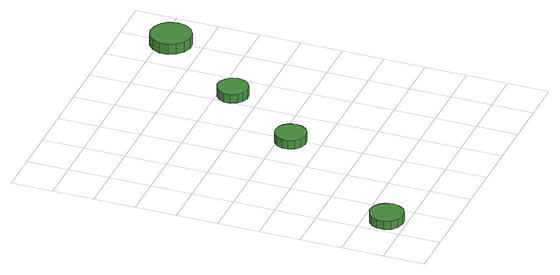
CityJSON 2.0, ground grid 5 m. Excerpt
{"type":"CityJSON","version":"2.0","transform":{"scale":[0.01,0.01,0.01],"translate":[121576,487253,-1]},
"CityObjects":{
"tree1":{"type":"SolitaryVegetationObject","attributes":{"function":"something"},"geometry":[{"type":"MultiSurface","lod":"1","boundaries":[[[0,1,2,3,4,5,6,7,8,9,10,11,12,13,14]],[[15,16,17,18,19,20,21,22,23,24,25,26,27,28,29]],[[0,29,28,1]],[[1,28,27,2]],[[2,27,26,3]],[[3,26,25,4]],[[4,25,24,5]],[[5,24,23,6]],[[6,23,22,7]],[[7,22,21,8]],[[8,21,20,9]],[[9,20,19,10]],[[10,19,18,11]],[[11,18,17,12]],[[12,17,16,13]],[[13,16,15,14]],[[14,15,29,0]]]}]},
"tree2":{"type":"SolitaryVegetationObject","attributes":{"function":"something"}},
"tree3":{"type":"SolitaryVegetationObject","attributes":{"function":"something"},"geometry":[{"type":"MultiSurface","lod":"1","boundaries":[[[30,31,32,33,34,35,36,37,38,39,40,41,42,43,44]],[[45,46,47,48,49,50,51,52,53,54,55,56,57,58,59]],[[30,59,58,31]],[[31,58,57,32]],[[32,57,56,33]],[[33,56,55,34]],[[34,55,54,35]],[[35,54,53,36]],[[36,53,52,37]],[[37,52,51,38]],[[38,51,50,39]],[[39,50,49,40]],[[40,49,48,41]],[[41,48,47,42]],[[42,47,46,43]],[[43,46,45,44]],[[44,45,59,30]]]}]},
"tree4":{"type":"SolitaryVegetationObject","attributes":{"function":"something"},"geometry":[{"type":"MultiSurface","lod":"1","boundaries":[[[60,61,62,63,64,65,66,67,68,69,70,71,72,73,74]],[[75,76,77,78,79,80,81,82,83,84,85,86,87,88,89]],[[60,89,88,61]],[[61,88,87,62]],[[62,87,86,63]],[[63,86,85,64]],[[64,85,84,65]],[[65,84,83,66]],[[66,83,82,67]],[[67,82,81,68]],[[68,81,80,69]],[[69,80,79,70]],[[70,79,78,71]],[[71,78,77,72]],[[72,77,76,73]],[[73,76,75,74]],[[74,75,89,60]]]}]},
"tree5":{"type":"SolitaryVegetationObject","attributes":{"function":"something"},"geometry":[{"type":"MultiSurface","lod":"1","boundaries":[[[90,91,92,93,94,95,96,97,98,99,100,101,102,103,104]],[[105,106,107,108,109,110,111,112,113,114,115,116,117,118,119]],[[90,119,118,91]],[[91,118,117,92]],[[92,117,116,93]],[[93,116,115,94]],[[94,115,114,95]],[[95,114,113,96]],[[96,113,112,97]],[[97,112,111,98]],[[98,111,110,99]],[[99,110,109,100]],[[100,109,108,101]],[[101,108,107,102]],[[102,107,106,103]],[[103,106,105,104]],[[104,105,119,90]]]}]}
},
"vertices":[
[444,238,164],[427,320,164],[377,388,164],[305,429,164],[222,438,164],[142,412,164],[80,356,164],[46,280,164],[46,196,164],[80,120,164],[142,64,164],[222,38,164],[305,47,164],[377,89,164],[427,156,164],[427,156,59],[377,89,59],[305,47,59],[222,38,59],[142,64,59],[80,120,59],[46,196,59],[46,280,59],[80,356,59],[142,412,59],[222,438,59],[305,429,59],[377,388,59],[427,320,59],[444,238,59],
[1666,1865,171],[1650,1941,171],[1605,2004,171],[1537,2043,171],[1460,2051,171],[1386,2027,171],[1329,1975,171],[1297,1904,171],[1297,1827,171],[1329,1756,171],[1386,1704,171],[1460,1680,171],[1537,1688,171],[1605,1727,171],[1650,1789,171],[1650,1789,59],[1605,1727,59],[1537,1688,59],[1460,1680,59],[1386,1704,59],[1329,1756,59],[1297,1827,59],[1297,1904,59],[1329,1975,59],[1386,2027,59],[1460,2051,59],[1537,2043,59],[1605,2004,59],[1650,1941,59],[1666,1865,59],
[2366,2829,173],[2350,2904,173],[2304,2966,173],[2238,3004,173],[2161,3012,173],[2088,2989,173],[2031,2937,173],[2000,2867,173],[2000,2790,173],[2031,2720,173],[2088,2669,173],[2161,2645,173],[2238,2653,173],[2304,2691,173],[2350,2754,173],[2350,2754,59],[2304,2691,59],[2238,2653,59],[2161,2645,59],[2088,2669,59],[2031,2720,59],[2000,2790,59],[2000,2867,59],[2031,2937,59],[2088,2989,59],[2161,3012,59],[2238,3004,59],[2304,2966,59],[2350,2904,59],[2366,2829,59],
[3229,3880,190],[3208,3980,190],[3148,4062,190],[3060,4112,190],[2959,4123,190],[2863,4092,190],[2787,4024,190],[2746,3931,190],[2746,3829,190],[2787,3737,190],[2863,3669,190],[2959,3637,190],[3060,3648,190],[3148,3699,190],[3208,3781,190],[3208,3781,58],[3148,3699,58],[3060,3648,58],[2959,3637,58],[2863,3669,58],[2787,3737,58],[2746,3829,58],[2746,3931,58],[2787,4024,58],[2863,4092,58],[2959,4123,58],[3060,4112,58],[3148,4062,58],[3208,3980,58],[3229,3880,58]
]}
